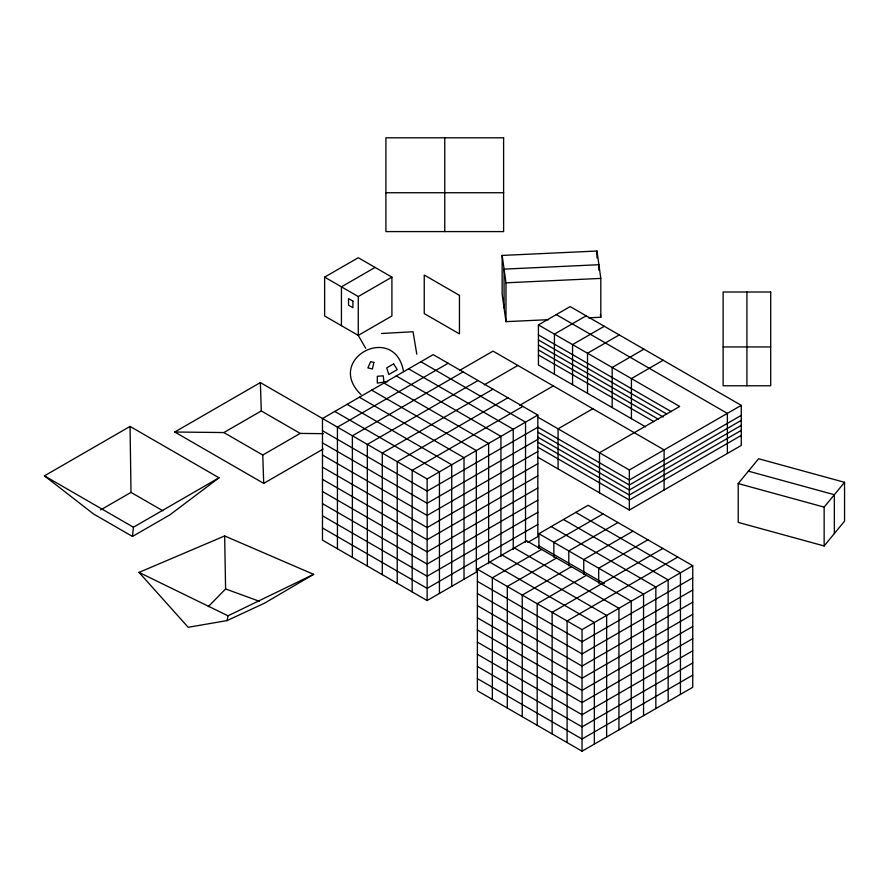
<?xml version="1.0" encoding="UTF-8"?>
<svg xmlns="http://www.w3.org/2000/svg" width="889" height="889" viewBox="0 0 889 889"><rect width="100%" height="100%" fill="white"/><g stroke="black" fill="none" stroke-linecap="round" stroke-linejoin="round"><path stroke-width="1.33" d="M132.472 536.456L133.428 527.221L219.027 477.793L130.061 426.42L44.45 475.848L93.567 513.998L132.472 536.456L169.91 514.842L219.027 477.793M227.073 620.589L228.017 615.81L313.628 574.35L224.65 535.956L139.04 572.405L188.168 627.29L227.073 620.589L264.5 603.175L313.628 574.35M738.203 483.56L758.606 458.746L844.55 482.316L844.55 521.154L824.147 545.968L738.203 522.399L738.203 483.56L824.147 507.119L844.55 482.316M208.326 606.642L225.595 588.94L224.65 535.956M324.629 277.135L358.267 257.71L391.905 277.135L391.905 315.973L358.267 335.397L324.629 315.973L324.629 277.135L358.267 296.548L391.905 277.135M375.08 267.422L341.443 286.847L341.443 325.685M323.163 449.056L263.711 483.383L174.744 432.01L260.355 382.581L427.131 478.96L427.131 600.542L476.326 572.127L476.326 450.556L371.68 390.138M174.744 432.01L223.861 432.554L261.299 410.94L300.204 433.41L323.396 433.665M100.59 509.942L131.005 492.384L162.843 510.764M223.861 432.554L262.766 455.024L300.204 433.41M448.134 363.257L337.431 427.176L337.431 548.746M459.457 370.502L493.028 351.122L664.105 449.901L664.105 489.983M645.536 426.82L538.434 364.99L538.434 324.907L570.171 306.583L741.259 405.351L741.259 445.445L629.345 510.053L537.701 457.146M463.08 371.891L352.377 435.81L352.377 557.381M586.151 315.806L554.414 334.131L554.414 374.213M478.026 380.525L367.324 444.433L367.324 566.015M484.283 384.837L517.854 365.457M492.984 389.16L382.281 453.068L382.281 574.65M604.287 326.274L572.549 344.599L572.549 384.681M507.93 397.783L397.227 461.702L397.227 583.273M619.255 334.92L587.518 353.244L587.518 393.327M519.743 405.306L553.302 385.926M522.876 406.417L412.174 470.337L412.174 591.907M643.914 349.155L612.177 367.479L612.177 407.562M427.131 478.96L537.834 415.052L537.834 536.623L527.766 542.434M537.834 427.209L427.131 491.117L322.474 430.698M663.15 360.256L631.412 378.581L631.412 418.663M537.834 439.366L427.131 503.274L322.474 442.855M592.83 408.74L558.07 428.82L558.07 468.903M537.834 451.523L427.131 515.431L322.474 455.012M537.834 463.68L427.131 527.588L322.474 467.17M537.834 475.837L427.131 539.745L322.474 479.338M537.834 487.994L427.131 551.913L322.474 491.495M537.834 500.151L427.131 564.071L322.474 503.652M537.834 512.308L427.131 576.228L322.474 515.809M537.701 417.063L629.345 469.97L741.259 405.351M537.834 524.466L427.131 588.385L322.474 527.966M741.259 415.374L629.345 479.993L537.701 427.076M538.901 548.546L538.901 533.689L588.096 505.285L692.742 565.704L692.742 687.275L582.039 751.194L477.393 690.775L477.393 569.193L526.599 540.79L631.246 601.208L631.246 722.779M741.259 420.386L629.345 485.005L537.701 432.087M741.259 425.398L629.345 490.006L537.701 437.099M741.259 430.409L629.345 495.017L537.701 442.111M541.545 549.424L492.339 577.828L492.339 699.399M603.042 513.909L553.847 542.323L553.847 557.181M741.259 435.421L629.345 500.029L537.701 447.123M556.492 558.048L507.297 586.462L507.297 708.033M617.999 522.543L568.793 550.947L568.793 565.804M571.449 566.682L522.243 595.085L522.243 716.667M632.946 531.178L583.751 559.581L583.751 574.438M586.396 575.316L537.189 603.72L537.189 725.302M647.892 539.801L598.697 568.215L598.697 583.073M662.85 548.435L552.147 612.354L552.147 733.925M677.796 557.07L567.093 620.978L567.093 742.559M477.393 569.193L582.039 629.612L692.742 565.704M692.742 577.861L582.039 641.769L477.393 581.35M692.742 590.018L582.039 653.926L477.393 593.508M692.742 602.175L582.039 666.083L477.393 605.665M692.742 614.332L582.039 678.24L477.393 617.822M692.742 626.489L582.039 690.397L477.393 629.979M692.742 638.646L582.039 702.554L477.393 642.136M692.742 650.804L582.039 714.723L477.393 654.304M692.742 662.961L582.039 726.88L477.393 666.461M692.742 675.118L582.039 739.037L477.393 678.618M383.959 382.548L383.27 375.825L377.303 376.28L377.303 383.048L387.682 381.659M381.437 333.497L413.063 331.753L416.785 354.178M548.58 319.673L505.974 321.651L502.152 294.27L502.152 255.432L596.997 251.031L600.808 278.401L600.808 317.251L588.44 317.817M502.152 255.432L505.974 282.813L600.808 278.401M385.904 192.735L503.607 192.735M723.124 346.943L770.696 346.943M748.405 471.159L834.349 494.717L834.349 533.556M225.595 588.94L259.321 601.275M139.04 572.405L228.017 615.81M556.281 314.606L727.369 413.374L727.369 453.457M538.434 324.907L679.685 406.451L599.508 452.745L599.508 492.828M538.434 334.931L671.439 411.718M538.434 339.931L666.739 414.007M538.434 344.943L663.205 416.974M538.434 349.955L658.493 419.275M538.434 354.967L653.782 421.564M537.834 415.052L433.187 354.633L322.474 418.541L322.474 540.123L427.131 600.542M420.886 361.734L525.532 422.153L525.532 542.379M408.584 368.835L513.231 429.254L513.231 549.48M396.283 375.936L500.929 436.355L500.929 556.581M383.981 383.037L488.628 443.455L488.628 563.682M575.794 512.386L680.441 572.805L680.441 694.376M359.378 397.239L464.025 457.657L464.025 579.239M563.493 519.487L668.15 579.906L668.15 701.477M347.077 404.339L451.723 464.758L451.723 586.34M551.191 526.588L655.849 587.007L655.849 708.577M334.775 411.44L439.433 471.859L439.433 593.441M538.901 533.689L643.547 594.108L643.547 715.678M538.901 545.846L604.442 583.695M514.298 547.891L618.944 608.309L618.944 729.88M501.996 554.992L606.642 615.41L606.642 736.992M489.695 562.092L594.341 622.511L594.341 744.093M44.45 475.848L133.428 527.221M361.012 394.627C324.107 358.823 394.749 321.885 403.55 371.591M365.646 348.244L358.267 335.397L358.267 296.548M600.431 314.506L600.808 317.251M260.355 382.581L261.299 410.94M262.766 455.024L263.711 483.383M130.061 426.42L131.005 492.384M824.147 507.119L824.147 545.968M746.916 292.014L746.916 385.782M629.345 469.97L629.345 510.053M598.897 270.267L598.897 264.711L504.063 269.123L504.063 307.961M596.997 251.031L596.997 257.966M582.039 629.612L582.039 751.194M505.974 282.813L505.974 321.651M444.756 137.806L444.756 231.585M373.858 362.434L372.435 368.968L367.89 367.879L370.646 361.667L373.858 362.434M393.605 363.901L386.715 367.879L388.826 374.491L397.261 369.624L393.605 363.901M503.607 137.806L385.904 137.806L385.904 231.585L503.607 231.585L503.607 137.806M770.696 292.014L723.124 292.014L723.124 385.782L770.696 385.782L770.696 292.014M459.457 295.37L424.242 275.034L424.242 313.573L459.457 333.897L459.457 295.37M352.9 301.115L348.521 298.593L348.521 305.194L352.9 307.716L352.9 301.115"/></g></svg>
